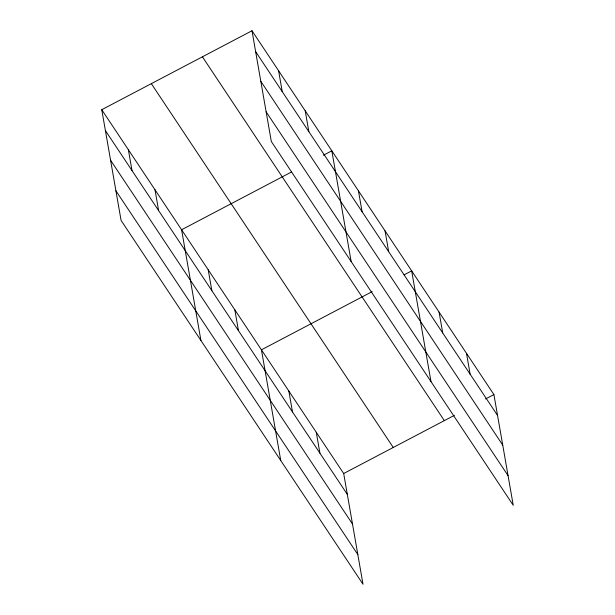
<?xml version="1.0" encoding="UTF-8"?>
<svg xmlns="http://www.w3.org/2000/svg" width="615" height="615" viewBox="0 0 615 615"><rect width="100%" height="100%" fill="white"/><g stroke="black" fill="none" stroke-linecap="round" stroke-linejoin="round"><path stroke-width="0.92" d="M101.759 109.701L343.685 473.519L363.011 584.25L121.086 220.424L101.759 109.701L251.989 30.75L493.914 394.576L513.241 505.299L271.315 141.481L251.989 30.75M291.487 172.008L181.594 229.756L200.921 340.487M323.421 155.226L331.823 150.813L351.15 261.536M372.167 291.625L261.437 349.82L280.755 460.55M404.093 274.851L411.658 270.877L430.984 381.6M343.685 473.519L454.424 415.325M485.512 398.989L493.914 394.576M255.632 51.629L497.558 415.448M260.806 81.28L502.732 445.099M266.134 111.83L508.067 475.649M202.412 56.803L444.338 420.629M151.336 83.648L393.262 447.466M105.403 130.572L347.329 494.399M110.577 160.223L352.51 524.049M115.912 190.773L357.838 554.599M466.493 353.341L470.137 374.22M439.079 312.105L442.723 332.984M385.044 230.856L388.688 251.727M358.437 190.835L362.081 211.714M305.209 110.792L308.853 131.672M278.595 70.771L282.239 91.65M316.271 432.291L319.915 453.163M288.85 391.055L292.494 411.935M234.822 309.799L238.466 330.678M208.208 269.777L211.852 290.657M154.988 189.743L158.632 210.614M128.374 149.722L132.017 170.593"/></g></svg>
